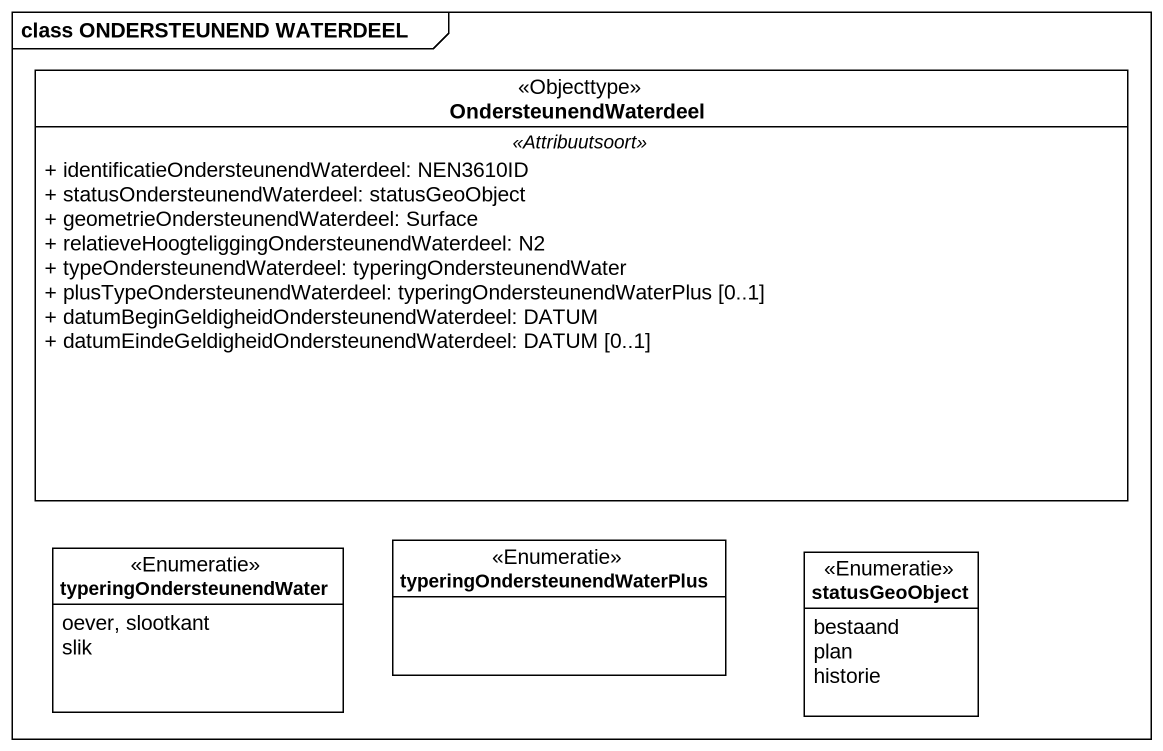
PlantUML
@startuml
mainframe class ONDERSTEUNEND WATERDEEL
hide circle
hide empty members
skinparam classAttributeIconSize 0
class OndersteunendWaterdeel <<Objecttype>> {
  .. <<Attribuutsoort>> ..
  + identificatieOndersteunendWaterdeel: NEN3610ID
  + statusOndersteunendWaterdeel: statusGeoObject
  + geometrieOndersteunendWaterdeel: Surface
  + relatieveHoogteliggingOndersteunendWaterdeel: N2
  + typeOndersteunendWaterdeel: typeringOndersteunendWater
  + plusTypeOndersteunendWaterdeel: typeringOndersteunendWaterPlus [0..1]
  + datumBeginGeldigheidOndersteunendWaterdeel: DATUM
  + datumEindeGeldigheidOndersteunendWaterdeel: DATUM [0..1]
}
enum typeringOndersteunendWater <<Enumeratie>> {
  oever, slootkant
  slik
}
enum "typeringOndersteunendWaterPlus" as typeringOndersteunendWaterPl <<Enumeratie>>
enum statusGeoObject <<Enumeratie>> {
  bestaand
  plan
  historie
}
@enduml
